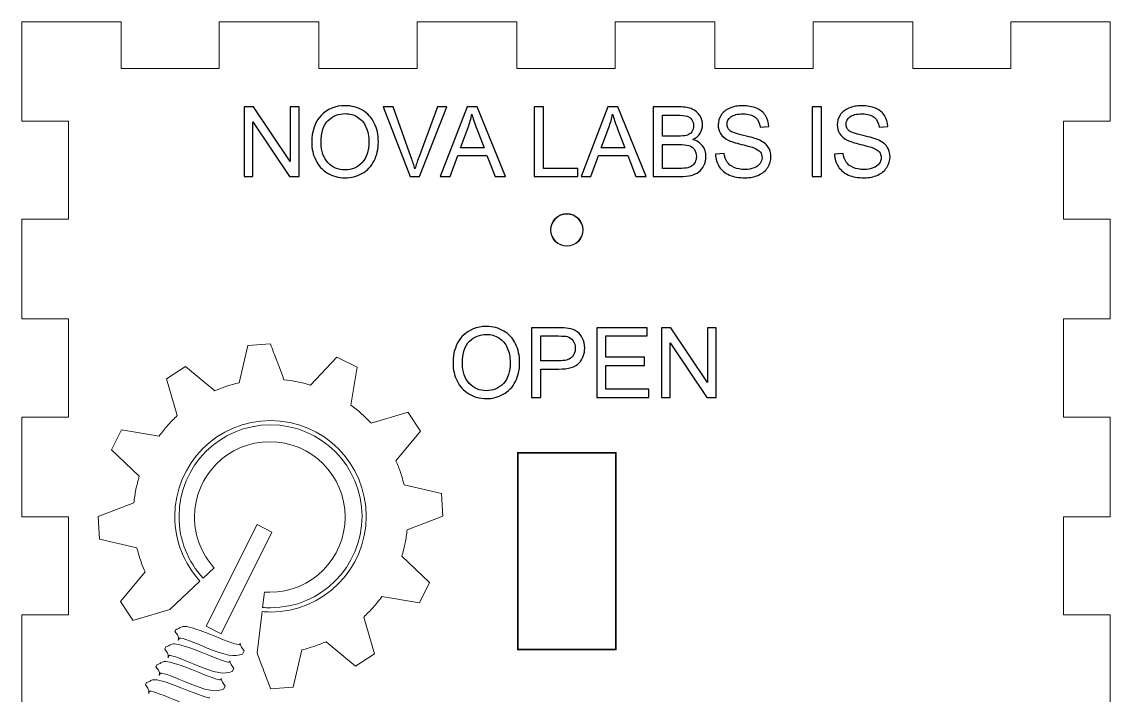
# Model space of a CAD drawing. Header units: millimetres. Extents: x -349 to 86, y 55 to 275.
# Drawn here: x -349.1 to -209.1, y 188.3 to 275 of the extents above; entities that cross this region are included whole.
import ezdxf

# ---------------------------------------------------------------- set-up
doc = ezdxf.new("R2010")
doc.units = ezdxf.units.MM
doc.header["$MEASUREMENT"] = 0
for name, color, linetype in [('cut', 7, 'Continuous'), ('engrave', 7, 'Continuous'), ('Layer 1', 7, 'Continuous')]:
    doc.layers.add(name, color=color, linetype=linetype)

msp = doc.modelspace()

# ---------------------------------------------------------------- linework, layer by layer
at = {"layer": 'cut', "color": 5, "lineweight": 9}
for points in [[(-349.1175, 274.9904), (-349.1175, 274.9904), (-336.3452, 274.9904), (-336.3452, 274.9904)], [(-349.1175, 262.2182), (-349.1175, 262.2182), (-349.1175, 274.9904), (-349.1175, 274.9904)], [(-336.3452, 274.9904), (-336.3452, 274.9904), (-336.3452, 268.9904), (-336.3452, 268.9904)], [(-323.708, 268.9904), (-323.708, 268.9904), (-323.708, 274.9904), (-323.708, 274.9904)], [(-323.708, 274.9904), (-323.708, 274.9904), (-310.8907, 274.9904), (-310.8907, 274.9904)], [(-310.8907, 274.9904), (-310.8907, 274.9904), (-310.8907, 268.9904), (-310.8907, 268.9904)], [(-298.2534, 268.9904), (-298.2534, 268.9904), (-298.2534, 274.9904), (-298.2534, 274.9904)], [(-298.2534, 274.9904), (-298.2534, 274.9904), (-285.4361, 274.9904), (-285.4361, 274.9904)], [(-285.4361, 274.9904), (-285.4361, 274.9904), (-285.4361, 268.9904), (-285.4361, 268.9904)], [(-272.7989, 268.9904), (-272.7989, 268.9904), (-272.7989, 274.9904), (-272.7989, 274.9904)], [(-272.7989, 274.9904), (-272.7989, 274.9904), (-259.9816, 274.9904), (-259.9816, 274.9904)], [(-259.9816, 274.9904), (-259.9816, 274.9904), (-259.9816, 268.9904), (-259.9816, 268.9904)], [(-247.3443, 268.9904), (-247.3443, 268.9904), (-247.3443, 274.9904), (-247.3443, 274.9904)], [(-247.3443, 274.9904), (-247.3443, 274.9904), (-234.5271, 274.9904), (-234.5271, 274.9904)], [(-234.5271, 274.9904), (-234.5271, 274.9904), (-234.5271, 268.9904), (-234.5271, 268.9904)], [(-221.8898, 268.9904), (-221.8898, 268.9904), (-221.8898, 274.9904), (-221.8898, 274.9904)], [(-221.8898, 274.9904), (-221.8898, 274.9904), (-209.1175, 274.9904), (-209.1175, 274.9904)], [(-209.1175, 274.9904), (-209.1175, 274.9904), (-209.1175, 262.2182), (-209.1175, 262.2182)], [(-336.3452, 268.9904), (-336.3452, 268.9904), (-323.708, 268.9904), (-323.708, 268.9904)], [(-310.8907, 268.9904), (-310.8907, 268.9904), (-298.2534, 268.9904), (-298.2534, 268.9904)], [(-285.4361, 268.9904), (-285.4361, 268.9904), (-272.7989, 268.9904), (-272.7989, 268.9904)], [(-259.9816, 268.9904), (-259.9816, 268.9904), (-247.3443, 268.9904), (-247.3443, 268.9904)], [(-234.5271, 268.9904), (-234.5271, 268.9904), (-221.8898, 268.9904), (-221.8898, 268.9904)], [(-343.1175, 262.2182), (-343.1175, 262.2182), (-349.1175, 262.2182), (-349.1175, 262.2182)], [(-343.1175, 249.5809), (-343.1175, 249.5809), (-343.1175, 262.2182), (-343.1175, 262.2182)], [(-209.1175, 262.2182), (-209.1175, 262.2182), (-215.1175, 262.2182), (-215.1175, 262.2182)], [(-215.1175, 262.2182), (-215.1175, 262.2182), (-215.1175, 249.5809), (-215.1175, 249.5809)], [(-349.1175, 236.7636), (-349.1175, 236.7636), (-349.1175, 249.5809), (-349.1175, 249.5809)], [(-349.1175, 249.5809), (-349.1175, 249.5809), (-343.1175, 249.5809), (-343.1175, 249.5809)], [(-279.0085, 250.3062), (-280.1655, 250.3062), (-281.1064, 249.3654), (-281.1064, 248.2084)], [(-281.0485, 248.2084), (-281.0485, 249.3332), (-280.1333, 250.2484), (-279.0085, 250.2484)], [(-276.9159, 248.2084), (-276.9159, 249.3654), (-277.8516, 250.3062), (-279.0085, 250.3062)], [(-279.0085, 250.2484), (-277.8838, 250.2484), (-276.9738, 249.3332), (-276.9738, 248.2084)], [(-215.1175, 249.5809), (-215.1175, 249.5809), (-209.1175, 249.5809), (-209.1175, 249.5809)], [(-209.1175, 249.5809), (-209.1175, 249.5809), (-209.1175, 236.7636), (-209.1175, 236.7636)], [(-281.1064, 248.2084), (-281.1064, 247.0515), (-280.1655, 246.1158), (-279.0085, 246.1158)], [(-279.0085, 246.1737), (-280.1333, 246.1737), (-281.0485, 247.0837), (-281.0485, 248.2084)], [(-279.0085, 246.1158), (-277.8516, 246.1158), (-276.9159, 247.0515), (-276.9159, 248.2084)], [(-276.9738, 248.2084), (-276.9738, 247.0837), (-277.8838, 246.1737), (-279.0085, 246.1737)], [(-343.1175, 236.7636), (-343.1175, 236.7636), (-349.1175, 236.7636), (-349.1175, 236.7636)], [(-343.1175, 224.1264), (-343.1175, 224.1264), (-343.1175, 236.7636), (-343.1175, 236.7636)], [(-209.1175, 236.7636), (-209.1175, 236.7636), (-215.1175, 236.7636), (-215.1175, 236.7636)], [(-215.1175, 236.7636), (-215.1175, 236.7636), (-215.1175, 224.1264), (-215.1175, 224.1264)], [(-349.1175, 211.3091), (-349.1175, 211.3091), (-349.1175, 224.1264), (-349.1175, 224.1264)], [(-349.1175, 224.1264), (-349.1175, 224.1264), (-343.1175, 224.1264), (-343.1175, 224.1264)], [(-215.1175, 224.1264), (-215.1175, 224.1264), (-209.1175, 224.1264), (-209.1175, 224.1264)], [(-209.1175, 224.1264), (-209.1175, 224.1264), (-209.1175, 211.3091), (-209.1175, 211.3091)], [(-285.3601, 219.583), (-285.3601, 219.583), (-285.3601, 219.5389), (-285.3601, 219.5389)], [(-285.316, 219.583), (-285.316, 219.583), (-285.3601, 219.583), (-285.3601, 219.583)], [(-285.3601, 219.5389), (-285.3601, 219.5389), (-285.3601, 194.2359), (-285.3601, 194.2359)], [(-272.7042, 219.583), (-272.7042, 219.583), (-285.316, 219.583), (-285.316, 219.583)], [(-285.2719, 219.4948), (-285.2719, 219.4948), (-272.7483, 219.4948), (-272.7483, 219.4948)], [(-285.2719, 194.28), (-285.2719, 194.28), (-285.2719, 219.4948), (-285.2719, 219.4948)], [(-272.7483, 219.4948), (-272.7483, 219.4948), (-272.7483, 194.28), (-272.7483, 194.28)], [(-272.6601, 219.583), (-272.6601, 219.583), (-272.7042, 219.583), (-272.7042, 219.583)], [(-272.6601, 219.5389), (-272.6601, 219.5389), (-272.6601, 219.583), (-272.6601, 219.583)], [(-272.6601, 194.2359), (-272.6601, 194.2359), (-272.6601, 219.5389), (-272.6601, 219.5389)], [(-343.1175, 211.3091), (-343.1175, 211.3091), (-349.1175, 211.3091), (-349.1175, 211.3091)], [(-343.1175, 198.6718), (-343.1175, 198.6718), (-343.1175, 211.3091), (-343.1175, 211.3091)], [(-209.1175, 211.3091), (-209.1175, 211.3091), (-215.1175, 211.3091), (-215.1175, 211.3091)], [(-215.1175, 211.3091), (-215.1175, 211.3091), (-215.1175, 198.6718), (-215.1175, 198.6718)], [(-349.1175, 185.8545), (-349.1175, 185.8545), (-349.1175, 198.6718), (-349.1175, 198.6718)], [(-349.1175, 198.6718), (-349.1175, 198.6718), (-343.1175, 198.6718), (-343.1175, 198.6718)], [(-215.1175, 198.6718), (-215.1175, 198.6718), (-209.1175, 198.6718), (-209.1175, 198.6718)], [(-209.1175, 198.6718), (-209.1175, 198.6718), (-209.1175, 185.8545), (-209.1175, 185.8545)], [(-285.3601, 194.2359), (-285.3601, 194.2359), (-285.3601, 194.183), (-285.3601, 194.183)], [(-285.3601, 194.183), (-285.3601, 194.183), (-285.316, 194.183), (-285.316, 194.183)], [(-285.316, 194.183), (-285.316, 194.183), (-272.7042, 194.183), (-272.7042, 194.183)], [(-272.7483, 194.28), (-272.7483, 194.28), (-285.2719, 194.28), (-285.2719, 194.28)], [(-272.7042, 194.183), (-272.7042, 194.183), (-272.6601, 194.183), (-272.6601, 194.183)], [(-272.6601, 194.183), (-272.6601, 194.183), (-272.6601, 194.2359), (-272.6601, 194.2359)]]:
    msp.add_open_spline(points, degree=3, dxfattribs=at)
at = {"layer": 'engrave', "color": 3, "lineweight": 9}
for points in [[(-320.0442, 233.3486), (-320.0442, 233.3486), (-321.1645, 228.5392), (-321.1645, 228.5392)], [(-317.136, 233.541), (-317.136, 233.541), (-320.0442, 233.3486), (-320.0442, 233.3486)], [(-316.3098, 231.3682), (-316.5853, 232.0947), (-316.8613, 232.8162), (-317.136, 233.541)], [(-316.2759, 231.289), (-316.2759, 231.289), (-316.3098, 231.3682), (-316.3098, 231.3682)], [(-315.5064, 229.2521), (-315.5064, 229.2521), (-316.2759, 231.289), (-316.2759, 231.289)], [(-308.5922, 231.8322), (-308.5922, 231.8322), (-311.9757, 228.2449), (-311.9757, 228.2449)], [(-305.9781, 230.5421), (-305.9781, 230.5421), (-308.5922, 231.8322), (-308.5922, 231.8322)], [(-328.0675, 230.6553), (-328.0675, 230.6553), (-330.5118, 229.0483), (-330.5118, 229.0483)], [(-324.2765, 227.498), (-324.2765, 227.498), (-328.0675, 230.6553), (-328.0675, 230.6553)], [(-306.7929, 225.6648), (-306.7929, 225.6648), (-305.9781, 230.5421), (-305.9781, 230.5421)], [(-330.5118, 229.0483), (-330.5118, 229.0483), (-329.1086, 224.3182), (-329.1086, 224.3182)], [(-321.1645, 228.5392), (-322.23, 228.2884), (-323.2757, 227.9408), (-324.2765, 227.498)], [(-315.5064, 229.2295), (-315.5064, 229.2295), (-315.5064, 229.2521), (-315.5064, 229.2521)], [(-315.4951, 229.1842), (-315.5004, 229.1987), (-315.5011, 229.2149), (-315.5064, 229.2295)], [(-315.3932, 228.924), (-315.3932, 228.924), (-315.4951, 229.1842), (-315.4951, 229.1842)], [(-311.9757, 228.2449), (-313.1024, 228.5899), (-314.2503, 228.8116), (-315.3932, 228.924)], [(-304.224, 223.4015), (-304.9948, 224.2272), (-305.8543, 224.9887), (-306.7929, 225.6648)], [(-329.1086, 224.3182), (-329.5322, 223.9261), (-329.9433, 223.5115), (-330.3307, 223.0735)], [(-299.4373, 224.7483), (-299.4373, 224.7483), (-304.1674, 223.3449), (-304.1674, 223.3449)], [(-299.4373, 224.7369), (-299.4373, 224.7369), (-299.4373, 224.7483), (-299.4373, 224.7483)], [(-297.8303, 222.3152), (-297.8303, 222.3152), (-299.4373, 224.7369), (-299.4373, 224.7369)], [(-330.3307, 223.0735), (-330.5244, 222.855), (-330.7128, 222.6352), (-330.8965, 222.4057)], [(-329.4367, 211.361), (-329.4367, 218.1606), (-323.9245, 223.6732), (-317.1246, 223.6732)], [(-317.1246, 223.1299), (-323.6244, 223.1299), (-328.8936, 217.8608), (-328.8936, 211.361)], [(-317.1246, 223.6732), (-310.3248, 223.6732), (-304.8125, 218.1606), (-304.8125, 211.361)], [(-305.3556, 211.361), (-305.3556, 217.8608), (-310.6248, 223.1299), (-317.1246, 223.1299)], [(-304.1674, 223.3449), (-304.1855, 223.3645), (-304.206, 223.3822), (-304.224, 223.4015)], [(-336.3057, 222.5075), (-336.3057, 222.5075), (-337.5958, 219.8935), (-337.5958, 219.8935)], [(-331.4284, 221.6928), (-331.4284, 221.6928), (-336.3057, 222.5075), (-336.3057, 222.5075)], [(-330.8965, 222.3944), (-331.0801, 222.1645), (-331.2553, 221.9328), (-331.4284, 221.6928)], [(-330.8965, 222.4057), (-330.8983, 222.4036), (-330.8948, 222.3967), (-330.8965, 222.3944)], [(-300.9876, 218.5129), (-300.9876, 218.5129), (-297.8303, 222.3039), (-297.8303, 222.3039)], [(-297.8303, 222.3039), (-297.8303, 222.3039), (-297.8303, 222.3152), (-297.8303, 222.3152)], [(-337.5958, 219.8935), (-337.5958, 219.8935), (-334.0085, 216.5099), (-334.0085, 216.5099)], [(-326.9019, 211.2708), (-326.9019, 216.6209), (-322.5649, 220.9575), (-317.2151, 220.9575)], [(-317.2151, 220.9575), (-311.8653, 220.9575), (-307.5284, 216.6209), (-307.5284, 211.2708)], [(-300.3991, 216.9852), (-300.5728, 217.5051), (-300.7667, 218.0129), (-300.9876, 218.5129)], [(-334.2122, 215.7743), (-334.2395, 215.6683), (-334.2663, 215.5637), (-334.2914, 215.4575)], [(-334.0085, 216.5099), (-334.0833, 216.2656), (-334.1485, 216.0202), (-334.2122, 215.7743)], [(-300.1502, 216.2043), (-300.2251, 216.4671), (-300.3122, 216.7262), (-300.3991, 216.9852)], [(-299.9465, 215.4008), (-300.0101, 215.6708), (-300.0741, 215.9374), (-300.1502, 216.2043)], [(-334.4386, 214.7898), (-334.4939, 214.5108), (-334.5444, 214.2324), (-334.5856, 213.9525)], [(-334.4272, 214.8803), (-334.4332, 214.8505), (-334.4327, 214.8195), (-334.4386, 214.7898)], [(-334.2914, 215.4575), (-334.3376, 215.2645), (-334.3878, 215.074), (-334.4272, 214.8803)], [(-295.137, 214.2807), (-295.137, 214.2807), (-299.9465, 215.4008), (-299.9465, 215.4008)], [(-294.9447, 211.3723), (-294.9447, 211.3723), (-295.137, 214.2807), (-295.137, 214.2807)], [(-334.6875, 213.0925), (-334.6875, 213.0925), (-339.3045, 211.3496), (-339.3045, 211.3496)], [(-334.5856, 213.9525), (-334.6278, 213.6666), (-334.6592, 213.3782), (-334.6875, 213.0925)], [(-339.3045, 211.3496), (-339.3045, 211.3496), (-339.1122, 208.4414), (-339.1122, 208.4414)], [(-326.1949, 203.036), (-328.2077, 205.2279), (-329.4367, 208.1508), (-329.4367, 211.361)], [(-328.8936, 211.361), (-328.8936, 208.2915), (-327.7179, 205.501), (-325.7929, 203.4057)], [(-324.375, 204.7465), (-325.9446, 206.4681), (-326.9019, 208.7577), (-326.9019, 211.2708)], [(-318.8454, 210.2932), (-318.8454, 210.2932), (-325.3899, 197.2122), (-325.3899, 197.2122)], [(-316.9361, 209.3372), (-316.9361, 209.3372), (-318.8454, 210.2932), (-318.8454, 210.2932)], [(-307.5284, 211.2708), (-307.5284, 205.9211), (-311.8653, 201.5841), (-317.2151, 201.5841)], [(-304.8125, 211.361), (-304.8125, 204.5613), (-310.3248, 199.0489), (-317.1246, 199.0489)], [(-317.1246, 199.5921), (-310.6248, 199.5921), (-305.3556, 204.8613), (-305.3556, 211.361)], [(-299.5618, 209.6296), (-299.5618, 209.6296), (-294.9447, 211.3723), (-294.9447, 211.3723)], [(-323.4806, 196.257), (-323.4806, 196.257), (-316.9361, 209.3372), (-316.9361, 209.3372)], [(-299.8107, 207.9321), (-299.7556, 208.2112), (-299.7048, 208.4897), (-299.6636, 208.7697)], [(-299.6636, 208.7697), (-299.6212, 209.055), (-299.5901, 209.3437), (-299.5618, 209.6296)], [(-339.1122, 208.4414), (-339.1122, 208.4414), (-334.3028, 207.3211), (-334.3028, 207.3211)], [(-334.3028, 207.3211), (-334.2399, 207.0548), (-334.1738, 206.7924), (-334.0991, 206.5289)], [(-300.0031, 207.0608), (-299.967, 207.2051), (-299.9334, 207.3462), (-299.9012, 207.4909)], [(-299.9012, 207.4909), (-299.8694, 207.6316), (-299.839, 207.7681), (-299.8107, 207.9095)], [(-299.8107, 207.9095), (-299.8093, 207.9166), (-299.8121, 207.9247), (-299.8107, 207.9321)], [(-334.0991, 206.5289), (-334.098, 206.5255), (-334.1001, 206.5212), (-334.0991, 206.5177)], [(-334.0991, 206.5177), (-333.8752, 205.7311), (-333.5923, 204.957), (-333.2617, 204.2091)], [(-300.2407, 206.2121), (-300.1546, 206.4939), (-300.0747, 206.7768), (-300.0031, 207.0608)], [(-296.6534, 202.8285), (-296.6534, 202.8285), (-300.2407, 206.2121), (-300.2407, 206.2121)], [(-325.7929, 203.4057), (-325.7929, 203.4057), (-324.375, 204.7465), (-324.375, 204.7465)], [(-333.2617, 204.2091), (-333.2617, 204.2091), (-336.4189, 200.4181), (-336.4189, 200.4181)], [(-330.0817, 199.377), (-330.0817, 199.377), (-326.1949, 203.036), (-326.1949, 203.036)], [(-317.9127, 201.6093), (-317.9127, 201.6093), (-318.1545, 199.6374), (-318.1545, 199.6374)], [(-317.2151, 201.5841), (-317.4498, 201.5841), (-317.6823, 201.593), (-317.9127, 201.6093)], [(-297.9435, 200.2145), (-297.9435, 200.2145), (-296.6534, 202.8285), (-296.6534, 202.8285)], [(-336.4189, 200.4181), (-336.4189, 200.4181), (-336.4189, 200.4069), (-336.4189, 200.4069)], [(-336.4189, 200.4069), (-336.4189, 200.4069), (-334.812, 197.9852), (-334.812, 197.9852)], [(-304.5183, 199.0149), (-304.1141, 199.4283), (-303.7185, 199.8587), (-303.3526, 200.3163)], [(-303.3526, 200.3163), (-303.3509, 200.3188), (-303.3545, 200.3251), (-303.3526, 200.3276)], [(-303.3526, 200.3276), (-303.1689, 200.5575), (-302.9941, 200.7888), (-302.8208, 201.0292)], [(-302.8208, 201.0292), (-302.8208, 201.0292), (-297.9435, 200.2145), (-297.9435, 200.2145)], [(-334.812, 197.9739), (-334.812, 197.9739), (-330.0817, 199.377), (-330.0817, 199.377)], [(-318.2145, 199.0974), (-318.2145, 199.0974), (-318.856, 193.7981), (-318.856, 193.7981)], [(-317.1246, 199.0489), (-317.492, 199.0489), (-317.8553, 199.066), (-318.2145, 199.0974)], [(-318.1545, 199.6374), (-317.8144, 199.6076), (-317.4723, 199.5921), (-317.1246, 199.5921)], [(-305.1406, 198.4039), (-304.9269, 198.6015), (-304.7242, 198.8056), (-304.5183, 199.0149)], [(-334.812, 197.9852), (-334.812, 197.9852), (-334.812, 197.9739), (-334.812, 197.9739)], [(-324.7081, 196.1094), (-329.2134, 197.9396), (-328.3851, 196.9122), (-329.2514, 196.8245)], [(-303.7374, 193.6737), (-303.7374, 193.6737), (-305.1406, 198.4039), (-305.1406, 198.4039)], [(-329.2514, 196.8245), (-329.2514, 196.8245), (-329.4139, 196.5233), (-329.4139, 196.5233)], [(-329.4139, 196.5233), (-328.8377, 195.8747), (-328.9436, 195.5263), (-328.988, 195.4368)], [(-325.3899, 197.2122), (-325.3899, 197.2122), (-323.4806, 196.257), (-323.4806, 196.257)], [(-321.1253, 194.8455), (-321.4165, 194.8194), (-322.2557, 195.1119), (-324.7081, 196.1094)], [(-326.0297, 193.8618), (-330.5339, 195.694), (-329.7065, 194.6667), (-330.5724, 194.579)], [(-328.988, 195.4368), (-328.988, 195.4368), (-329.0021, 195.4103), (-329.0021, 195.4103)], [(-329.0021, 195.4103), (-329.0021, 195.4103), (-328.9958, 195.421), (-328.988, 195.4368)], [(-328.988, 195.4368), (-328.988, 195.4368), (-328.8476, 195.6975), (-328.8476, 195.6975)], [(-328.8476, 195.6975), (-328.4991, 195.7771), (-326.9609, 195.1313), (-325.0358, 194.3318)], [(-321.0245, 195.0196), (-321.0245, 195.0196), (-321.1253, 194.8455), (-321.1253, 194.8455)], [(-320.5319, 194.0375), (-321.1168, 194.8392), (-321.0245, 195.0196), (-321.0245, 195.0196)], [(-313.0847, 194.1829), (-312.0198, 194.435), (-310.9744, 194.7805), (-309.9727, 195.224)], [(-309.9727, 195.224), (-309.9727, 195.224), (-306.1818, 192.0668), (-306.1818, 192.0668)], [(-327.1475, 191.5915), (-331.6528, 193.4205), (-330.8248, 192.3956), (-331.6903, 192.3072)], [(-330.5724, 194.579), (-330.5724, 194.579), (-330.735, 194.2777), (-330.735, 194.2777)], [(-330.735, 194.2777), (-330.1578, 193.6263), (-330.2652, 193.2797), (-330.309, 193.1916)], [(-330.309, 193.1916), (-330.309, 193.1916), (-330.1683, 193.4505), (-330.1683, 193.4505)], [(-330.1683, 193.4505), (-329.8201, 193.5308), (-328.2816, 192.885), (-326.3573, 192.0866)], [(-322.4468, 192.5993), (-322.7379, 192.5731), (-323.5758, 192.8656), (-326.0297, 193.8618)], [(-325.0358, 194.3318), (-321.8913, 193.0286), (-321.387, 193.4894), (-320.7683, 193.6394)], [(-320.7683, 193.6394), (-320.7529, 193.6425), (-320.7437, 193.6458), (-320.7437, 193.6458)], [(-320.7437, 193.6458), (-320.7437, 193.6458), (-320.5319, 194.0375), (-320.5319, 194.0375)], [(-318.856, 193.7981), (-318.856, 193.7981), (-318.856, 193.7869), (-318.856, 193.7869)], [(-318.856, 193.7869), (-318.5784, 193.0102), (-318.27, 192.2181), (-317.9733, 191.4331)], [(-314.205, 189.3735), (-314.205, 189.3735), (-313.0847, 194.1829), (-313.0847, 194.1829)], [(-306.1818, 192.0668), (-306.1818, 192.0668), (-303.7374, 193.6737), (-303.7374, 193.6737)], [(-331.6903, 192.3072), (-331.6903, 192.3072), (-331.8533, 192.0059), (-331.8533, 192.0059)], [(-331.8533, 192.0059), (-331.2779, 191.3574), (-331.3824, 191.0101), (-331.4268, 190.9199)], [(-330.3088, 193.1916), (-330.3088, 193.1916), (-330.3225, 193.1662), (-330.3225, 193.1662)], [(-330.3225, 193.1662), (-330.3225, 193.1662), (-330.3166, 193.1761), (-330.3088, 193.1916)], [(-326.3573, 192.0866), (-323.2128, 190.7831), (-322.7071, 191.2435), (-322.0893, 191.3944)], [(-322.345, 192.7751), (-322.345, 192.7751), (-322.4468, 192.5993), (-322.4468, 192.5993)], [(-321.853, 191.7923), (-322.4364, 192.5944), (-322.345, 192.7751), (-322.345, 192.7751)], [(-328.515, 189.2589), (-333.0207, 191.0897), (-332.1919, 190.0624), (-333.0583, 189.9747)], [(-331.4268, 190.9199), (-331.4268, 190.9199), (-331.4408, 190.8934), (-331.4408, 190.8934)], [(-331.4408, 190.8934), (-331.4408, 190.8934), (-331.4344, 190.9041), (-331.4268, 190.9199)], [(-331.4268, 190.9199), (-331.4268, 190.9199), (-331.287, 191.1803), (-331.287, 191.1803)], [(-331.287, 191.1803), (-330.9384, 191.2598), (-329.4003, 190.6133), (-327.4751, 189.8148)], [(-323.5643, 190.3283), (-323.8559, 190.3014), (-324.6945, 190.5946), (-327.1475, 191.5915)], [(-323.4639, 190.5036), (-323.4639, 190.5036), (-323.5643, 190.3283), (-323.5643, 190.3283)], [(-322.9713, 189.5195), (-323.5547, 190.3219), (-323.4639, 190.5036), (-323.4639, 190.5036)], [(-322.0893, 191.3944), (-322.0739, 191.3977), (-322.0649, 191.4009), (-322.0649, 191.4009)], [(-322.0649, 191.4009), (-322.0649, 191.4009), (-321.853, 191.7923), (-321.853, 191.7923)], [(-317.9733, 191.4331), (-317.6878, 190.6795), (-317.3982, 189.9326), (-317.1133, 189.1811)], [(-333.0583, 189.9747), (-333.0583, 189.9747), (-333.2212, 189.6737), (-333.2212, 189.6737)], [(-333.2212, 189.6737), (-332.644, 189.0227), (-332.7514, 188.6761), (-332.7957, 188.5877)], [(-324.9332, 187.9961), (-325.2237, 187.9699), (-326.062, 188.2624), (-328.515, 189.2589)], [(-327.4751, 189.8148), (-324.3289, 188.5099), (-323.8246, 188.9721), (-323.2057, 189.1231)], [(-323.2057, 189.1231), (-323.1914, 189.1266), (-323.1827, 189.1295), (-323.1827, 189.1295)], [(-323.1827, 189.1295), (-323.1827, 189.1295), (-322.9713, 189.5195), (-322.9713, 189.5195)], [(-317.1133, 189.1811), (-317.1133, 189.1811), (-314.205, 189.3735), (-314.205, 189.3735)], [(-332.7956, 188.5877), (-332.7956, 188.5877), (-332.8092, 188.5618), (-332.8092, 188.5618)], [(-332.8092, 188.5618), (-332.8092, 188.5618), (-332.8034, 188.5721), (-332.7956, 188.5877)], [(-332.7957, 188.5877), (-332.7957, 188.5877), (-332.6544, 188.8472), (-332.6544, 188.8472)], [(-332.6544, 188.8472), (-332.306, 188.9268), (-330.7678, 188.2807), (-328.8431, 187.4829)]]:
    msp.add_open_spline(points, degree=3, dxfattribs=at)
at = {"layer": 'Layer 1', "color": 1}
for points, knots in [([(-320.5199, 255.0697), (-320.5199, 255.0697), (-320.5199, 264.0343), (-320.5199, 264.0343), (-320.5199, 264.0343), (-320.5199, 264.0343), (-319.3031, 264.0343), (-319.3031, 264.0343), (-319.3031, 264.0343), (-319.3031, 264.0343), (-314.5943, 256.9962), (-314.5943, 256.9962), (-314.5943, 256.9962), (-314.5943, 256.9962), (-314.5943, 264.0343), (-314.5943, 264.0343), (-314.5943, 264.0343), (-314.5943, 264.0343), (-313.4568, 264.0343), (-313.4568, 264.0343), (-313.4568, 264.0343), (-313.4568, 264.0343), (-313.4568, 255.0697), (-313.4568, 255.0697), (-313.4568, 255.0697), (-313.4568, 255.0697), (-314.6736, 255.0697), (-314.6736, 255.0697), (-314.6736, 255.0697), (-314.6736, 255.0697), (-319.3824, 262.1141), (-319.3824, 262.1141), (-319.3824, 262.1141), (-319.3824, 262.1141), (-319.3824, 255.0697), (-319.3824, 255.0697), (-319.3824, 255.0697), (-319.3824, 255.0697), (-320.5199, 255.0697), (-320.5199, 255.0697)], [0, 0, 0, 0, 0.09090909, 0.09090909, 0.09090909, 0.09090909, 0.18181818, 0.18181818, 0.18181818, 0.18181818, 0.27272727, 0.27272727, 0.27272727, 0.27272727, 0.36363636, 0.36363636, 0.36363636, 0.36363636, 0.45454545, 0.45454545, 0.45454545, 0.45454545, 0.54545455, 0.54545455, 0.54545455, 0.54545455, 0.63636364, 0.63636364, 0.63636364, 0.63636364, 0.72727273, 0.72727273, 0.72727273, 0.72727273, 0.81818182, 0.81818182, 0.81818182, 0.81818182, 1, 1, 1, 1]), ([(-311.8246, 259.4362), (-311.8246, 260.9243), (-311.4259, 262.089), (-310.6265, 262.9302), (-310.6265, 262.9302), (-309.8271, 263.7713), (-308.7961, 264.1929), (-307.5312, 264.1929), (-307.5312, 264.1929), (-306.7047, 264.1929), (-305.9574, 263.9946), (-305.2937, 263.6002), (-305.2937, 263.6002), (-304.63, 263.2036), (-304.1228, 262.6526), (-303.7742, 261.945), (-303.7742, 261.945), (-303.4256, 261.2395), (-303.2524, 260.4359), (-303.2524, 259.5405), (-303.2524, 259.5405), (-303.2524, 258.6305), (-303.434, 257.8165), (-303.8013, 257.1006), (-303.8013, 257.1006), (-304.1687, 256.3826), (-304.6884, 255.8399), (-305.3605, 255.4704), (-305.3605, 255.4704), (-306.0347, 255.101), (-306.7589, 254.9173), (-307.5375, 254.9173), (-307.5375, 254.9173), (-308.3828, 254.9173), (-309.1363, 255.1198), (-309.8, 255.5289), (-309.8, 255.5289), (-310.4658, 255.9359), (-310.9688, 256.4932), (-311.3112, 257.1987), (-311.3112, 257.1987), (-311.6535, 257.9021), (-311.8246, 258.6493), (-311.8246, 259.4362)], [0, 0, 0, 0, 0.08333333, 0.08333333, 0.08333333, 0.08333333, 0.16666667, 0.16666667, 0.16666667, 0.16666667, 0.25, 0.25, 0.25, 0.25, 0.33333333, 0.33333333, 0.33333333, 0.33333333, 0.41666667, 0.41666667, 0.41666667, 0.41666667, 0.5, 0.5, 0.5, 0.5, 0.58333333, 0.58333333, 0.58333333, 0.58333333, 0.66666667, 0.66666667, 0.66666667, 0.66666667, 0.75, 0.75, 0.75, 0.75, 0.83333333, 0.83333333, 0.83333333, 0.83333333, 1, 1, 1, 1]), ([(-299.1615, 255.0697), (-299.1615, 255.0697), (-302.6346, 264.0343), (-302.6346, 264.0343), (-302.6346, 264.0343), (-302.6346, 264.0343), (-301.3489, 264.0343), (-301.3489, 264.0343), (-301.3489, 264.0343), (-301.3489, 264.0343), (-299.0196, 257.5222), (-299.0196, 257.5222), (-299.0196, 257.5222), (-298.8317, 257.0004), (-298.6752, 256.5099), (-298.5499, 256.0549), (-298.5499, 256.0549), (-298.4101, 256.5433), (-298.2494, 257.0317), (-298.0657, 257.5222), (-298.0657, 257.5222), (-298.0657, 257.5222), (-295.6445, 264.0343), (-295.6445, 264.0343), (-295.6445, 264.0343), (-295.6445, 264.0343), (-294.434, 264.0343), (-294.434, 264.0343), (-294.434, 264.0343), (-294.434, 264.0343), (-297.9447, 255.0697), (-297.9447, 255.0697), (-297.9447, 255.0697), (-297.9447, 255.0697), (-299.1615, 255.0697), (-299.1615, 255.0697)], [0, 0, 0, 0, 0.1, 0.1, 0.1, 0.1, 0.2, 0.2, 0.2, 0.2, 0.3, 0.3, 0.3, 0.3, 0.4, 0.4, 0.4, 0.4, 0.5, 0.5, 0.5, 0.5, 0.6, 0.6, 0.6, 0.6, 0.7, 0.7, 0.7, 0.7, 0.8, 0.8, 0.8, 0.8, 1, 1, 1, 1]), ([(-295.2835, 255.0697), (-295.2835, 255.0697), (-291.8396, 264.0343), (-291.8396, 264.0343), (-291.8396, 264.0343), (-291.8396, 264.0343), (-290.5622, 264.0343), (-290.5622, 264.0343), (-290.5622, 264.0343), (-290.5622, 264.0343), (-286.8929, 255.0697), (-286.8929, 255.0697), (-286.8929, 255.0697), (-286.8929, 255.0697), (-288.2454, 255.0697), (-288.2454, 255.0697), (-288.2454, 255.0697), (-288.2454, 255.0697), (-289.2911, 257.7852), (-289.2911, 257.7852), (-289.2911, 257.7852), (-289.2911, 257.7852), (-293.0397, 257.7852), (-293.0397, 257.7852), (-293.0397, 257.7852), (-293.0397, 257.7852), (-294.0228, 255.0697), (-294.0228, 255.0697), (-294.0228, 255.0697), (-294.0228, 255.0697), (-295.2835, 255.0697), (-295.2835, 255.0697)], [0, 0, 0, 0, 0.11111111, 0.11111111, 0.11111111, 0.11111111, 0.22222222, 0.22222222, 0.22222222, 0.22222222, 0.33333333, 0.33333333, 0.33333333, 0.33333333, 0.44444444, 0.44444444, 0.44444444, 0.44444444, 0.55555556, 0.55555556, 0.55555556, 0.55555556, 0.66666667, 0.66666667, 0.66666667, 0.66666667, 0.77777778, 0.77777778, 0.77777778, 0.77777778, 1, 1, 1, 1]), ([(-283.2069, 255.0697), (-283.2069, 255.0697), (-283.2069, 264.0343), (-283.2069, 264.0343), (-283.2069, 264.0343), (-283.2069, 264.0343), (-282.0193, 264.0343), (-282.0193, 264.0343), (-282.0193, 264.0343), (-282.0193, 264.0343), (-282.0193, 256.1279), (-282.0193, 256.1279), (-282.0193, 256.1279), (-282.0193, 256.1279), (-277.6048, 256.1279), (-277.6048, 256.1279), (-277.6048, 256.1279), (-277.6048, 256.1279), (-277.6048, 255.0697), (-277.6048, 255.0697), (-277.6048, 255.0697), (-277.6048, 255.0697), (-283.2069, 255.0697), (-283.2069, 255.0697)], [0, 0, 0, 0, 0.14285714, 0.14285714, 0.14285714, 0.14285714, 0.28571429, 0.28571429, 0.28571429, 0.28571429, 0.42857143, 0.42857143, 0.42857143, 0.42857143, 0.57142857, 0.57142857, 0.57142857, 0.57142857, 0.71428571, 0.71428571, 0.71428571, 0.71428571, 1, 1, 1, 1]), ([(-277.177, 255.0697), (-277.177, 255.0697), (-273.7331, 264.0343), (-273.7331, 264.0343), (-273.7331, 264.0343), (-273.7331, 264.0343), (-272.4557, 264.0343), (-272.4557, 264.0343), (-272.4557, 264.0343), (-272.4557, 264.0343), (-268.7864, 255.0697), (-268.7864, 255.0697), (-268.7864, 255.0697), (-268.7864, 255.0697), (-270.1389, 255.0697), (-270.1389, 255.0697), (-270.1389, 255.0697), (-270.1389, 255.0697), (-271.1846, 257.7852), (-271.1846, 257.7852), (-271.1846, 257.7852), (-271.1846, 257.7852), (-274.9332, 257.7852), (-274.9332, 257.7852), (-274.9332, 257.7852), (-274.9332, 257.7852), (-275.9163, 255.0697), (-275.9163, 255.0697), (-275.9163, 255.0697), (-275.9163, 255.0697), (-277.177, 255.0697), (-277.177, 255.0697)], [0, 0, 0, 0, 0.11111111, 0.11111111, 0.11111111, 0.11111111, 0.22222222, 0.22222222, 0.22222222, 0.22222222, 0.33333333, 0.33333333, 0.33333333, 0.33333333, 0.44444444, 0.44444444, 0.44444444, 0.44444444, 0.55555556, 0.55555556, 0.55555556, 0.55555556, 0.66666667, 0.66666667, 0.66666667, 0.66666667, 0.77777778, 0.77777778, 0.77777778, 0.77777778, 1, 1, 1, 1]), ([(-267.8889, 255.0697), (-267.8889, 255.0697), (-267.8889, 264.0343), (-267.8889, 264.0343), (-267.8889, 264.0343), (-267.8889, 264.0343), (-264.5243, 264.0343), (-264.5243, 264.0343), (-264.5243, 264.0343), (-263.8397, 264.0343), (-263.2908, 263.9425), (-262.8775, 263.763), (-262.8775, 263.763), (-262.4621, 263.5814), (-262.1386, 263.3017), (-261.9049, 262.9239), (-261.9049, 262.9239), (-261.6711, 262.5482), (-261.5521, 262.1537), (-261.5521, 261.7404), (-261.5521, 261.7404), (-261.5521, 261.3585), (-261.6565, 260.9974), (-261.8652, 260.6593), (-261.8652, 260.6593), (-262.0718, 260.3211), (-262.387, 260.0477), (-262.8065, 259.839), (-262.8065, 259.839), (-262.2639, 259.6804), (-261.8485, 259.409), (-261.5563, 259.0271), (-261.5563, 259.0271), (-261.2641, 258.643), (-261.118, 258.1901), (-261.118, 257.6683), (-261.118, 257.6683), (-261.118, 257.2488), (-261.2077, 256.8584), (-261.3851, 256.4974), (-261.3851, 256.4974), (-261.5626, 256.1363), (-261.7817, 255.8587), (-262.0426, 255.6625), (-262.0426, 255.6625), (-262.3035, 255.4663), (-262.6312, 255.3202), (-263.0236, 255.22), (-263.0236, 255.22), (-263.416, 255.1198), (-263.8982, 255.0697), (-264.4701, 255.0697), (-264.4701, 255.0697), (-264.4701, 255.0697), (-267.8889, 255.0697), (-267.8889, 255.0697)], [0, 0, 0, 0, 0.06666667, 0.06666667, 0.06666667, 0.06666667, 0.13333333, 0.13333333, 0.13333333, 0.13333333, 0.2, 0.2, 0.2, 0.2, 0.26666667, 0.26666667, 0.26666667, 0.26666667, 0.33333333, 0.33333333, 0.33333333, 0.33333333, 0.4, 0.4, 0.4, 0.4, 0.46666667, 0.46666667, 0.46666667, 0.46666667, 0.53333333, 0.53333333, 0.53333333, 0.53333333, 0.6, 0.6, 0.6, 0.6, 0.66666667, 0.66666667, 0.66666667, 0.66666667, 0.73333333, 0.73333333, 0.73333333, 0.73333333, 0.8, 0.8, 0.8, 0.8, 0.86666667, 0.86666667, 0.86666667, 0.86666667, 1, 1, 1, 1]), ([(-259.8887, 257.9501), (-259.8887, 257.9501), (-258.7699, 258.0482), (-258.7699, 258.0482), (-258.7699, 258.0482), (-258.7177, 257.5994), (-258.5946, 257.2321), (-258.4005, 256.944), (-258.4005, 256.944), (-258.2064, 256.656), (-257.9058, 256.4243), (-257.4988, 256.2469), (-257.4988, 256.2469), (-257.0918, 256.0695), (-256.6326, 255.9818), (-256.1233, 255.9818), (-256.1233, 255.9818), (-255.6704, 255.9818), (-255.2717, 256.0486), (-254.9253, 256.1822), (-254.9253, 256.1822), (-254.5788, 256.3179), (-254.32, 256.5015), (-254.1509, 256.7353), (-254.1509, 256.7353), (-253.9818, 256.9712), (-253.8963, 257.2258), (-253.8963, 257.5034), (-253.8963, 257.5034), (-253.8963, 257.7852), (-253.9777, 258.0294), (-254.1425, 258.2402), (-254.1425, 258.2402), (-254.3053, 258.451), (-254.5746, 258.6263), (-254.9482, 258.7682), (-254.9482, 258.7682), (-255.1903, 258.8622), (-255.7205, 259.0083), (-256.5449, 259.2066), (-256.5449, 259.2066), (-257.3673, 259.4048), (-257.9455, 259.5906), (-258.2752, 259.7659), (-258.2752, 259.7659), (-258.7031, 259.9893), (-259.0225, 260.269), (-259.2333, 260.6008), (-259.2333, 260.6008), (-259.442, 260.9327), (-259.5463, 261.3042), (-259.5463, 261.7175), (-259.5463, 261.7175), (-259.5463, 262.1683), (-259.419, 262.592), (-259.1623, 262.9844), (-259.1623, 262.9844), (-258.9056, 263.3789), (-258.5299, 263.6774), (-258.0373, 263.8819), (-258.0373, 263.8819), (-257.5426, 264.0844), (-256.9958, 264.1867), (-256.3926, 264.1867), (-256.3926, 264.1867), (-255.7267, 264.1867), (-255.1423, 264.0802), (-254.633, 263.8652), (-254.633, 263.8652), (-254.1258, 263.6523), (-253.7355, 263.3372), (-253.4621, 262.9218), (-253.4621, 262.9218), (-253.1908, 262.5065), (-253.0426, 262.0347), (-253.0217, 261.5088), (-253.0217, 261.5088), (-253.0217, 261.5088), (-254.1592, 261.4232), (-254.1592, 261.4232), (-254.1592, 261.4232), (-254.2219, 261.9888), (-254.4285, 262.4188), (-254.7812, 262.7068), (-254.7812, 262.7068), (-255.134, 262.9969), (-255.6537, 263.141), (-256.3425, 263.141), (-256.3425, 263.141), (-257.0605, 263.141), (-257.5823, 263.0095), (-257.9121, 262.7465), (-257.9121, 262.7465), (-258.2398, 262.4835), (-258.4046, 262.1662), (-258.4046, 261.7968), (-258.4046, 261.7968), (-258.4046, 261.4733), (-258.2878, 261.2082), (-258.0561, 261.0016), (-258.0561, 261.0016), (-257.8265, 260.7928), (-257.2316, 260.58), (-256.2673, 260.3629), (-256.2673, 260.3629), (-255.303, 260.1437), (-254.6414, 259.9538), (-254.2824, 259.791), (-254.2824, 259.791), (-253.7606, 259.5489), (-253.3744, 259.2441), (-253.1261, 258.8768), (-253.1261, 258.8768), (-252.8777, 258.5073), (-252.7545, 258.0816), (-252.7545, 257.6015), (-252.7545, 257.6015), (-252.7545, 257.1235), (-252.8902, 256.6748), (-253.1636, 256.2532), (-253.1636, 256.2532), (-253.4371, 255.8315), (-253.8295, 255.5038), (-254.3408, 255.268), (-254.3408, 255.268), (-254.8522, 255.0342), (-255.4283, 254.9173), (-256.067, 254.9173), (-256.067, 254.9173), (-256.8789, 254.9173), (-257.5593, 255.0342), (-258.1062, 255.2722), (-258.1062, 255.2722), (-258.6551, 255.508), (-259.0851, 255.8628), (-259.3982, 256.3387), (-259.3982, 256.3387), (-259.7092, 256.8125), (-259.874, 257.351), (-259.8887, 257.9501)], [0, 0, 0, 0, 0.02777778, 0.02777778, 0.02777778, 0.02777778, 0.05555556, 0.05555556, 0.05555556, 0.05555556, 0.08333333, 0.08333333, 0.08333333, 0.08333333, 0.11111111, 0.11111111, 0.11111111, 0.11111111, 0.13888889, 0.13888889, 0.13888889, 0.13888889, 0.16666667, 0.16666667, 0.16666667, 0.16666667, 0.19444444, 0.19444444, 0.19444444, 0.19444444, 0.22222222, 0.22222222, 0.22222222, 0.22222222, 0.25, 0.25, 0.25, 0.25, 0.27777778, 0.27777778, 0.27777778, 0.27777778, 0.30555556, 0.30555556, 0.30555556, 0.30555556, 0.33333333, 0.33333333, 0.33333333, 0.33333333, 0.36111111, 0.36111111, 0.36111111, 0.36111111, 0.38888889, 0.38888889, 0.38888889, 0.38888889, 0.41666667, 0.41666667, 0.41666667, 0.41666667, 0.44444444, 0.44444444, 0.44444444, 0.44444444, 0.47222222, 0.47222222, 0.47222222, 0.47222222, 0.5, 0.5, 0.5, 0.5, 0.52777778, 0.52777778, 0.52777778, 0.52777778, 0.55555556, 0.55555556, 0.55555556, 0.55555556, 0.58333333, 0.58333333, 0.58333333, 0.58333333, 0.61111111, 0.61111111, 0.61111111, 0.61111111, 0.63888889, 0.63888889, 0.63888889, 0.63888889, 0.66666667, 0.66666667, 0.66666667, 0.66666667, 0.69444444, 0.69444444, 0.69444444, 0.69444444, 0.72222222, 0.72222222, 0.72222222, 0.72222222, 0.75, 0.75, 0.75, 0.75, 0.77777778, 0.77777778, 0.77777778, 0.77777778, 0.80555556, 0.80555556, 0.80555556, 0.80555556, 0.83333333, 0.83333333, 0.83333333, 0.83333333, 0.86111111, 0.86111111, 0.86111111, 0.86111111, 0.88888889, 0.88888889, 0.88888889, 0.88888889, 0.91666667, 0.91666667, 0.91666667, 0.91666667, 0.94444444, 0.94444444, 0.94444444, 0.94444444, 1, 1, 1, 1]), ([(-247.451, 255.0697), (-247.451, 255.0697), (-247.451, 264.0343), (-247.451, 264.0343), (-247.451, 264.0343), (-247.451, 264.0343), (-246.2654, 264.0343), (-246.2654, 264.0343), (-246.2654, 264.0343), (-246.2654, 264.0343), (-246.2654, 255.0697), (-246.2654, 255.0697), (-246.2654, 255.0697), (-246.2654, 255.0697), (-247.451, 255.0697), (-247.451, 255.0697)], [0, 0, 0, 0, 0.2, 0.2, 0.2, 0.2, 0.4, 0.4, 0.4, 0.4, 0.6, 0.6, 0.6, 0.6, 1, 1, 1, 1]), ([(-244.5769, 257.9501), (-244.5769, 257.9501), (-243.4581, 258.0482), (-243.4581, 258.0482), (-243.4581, 258.0482), (-243.4059, 257.5994), (-243.2828, 257.2321), (-243.0887, 256.944), (-243.0887, 256.944), (-242.8946, 256.656), (-242.594, 256.4243), (-242.187, 256.2469), (-242.187, 256.2469), (-241.78, 256.0695), (-241.3208, 255.9818), (-240.8115, 255.9818), (-240.8115, 255.9818), (-240.3586, 255.9818), (-239.9599, 256.0486), (-239.6135, 256.1822), (-239.6135, 256.1822), (-239.267, 256.3179), (-239.0082, 256.5015), (-238.8391, 256.7353), (-238.8391, 256.7353), (-238.67, 256.9712), (-238.5845, 257.2258), (-238.5845, 257.5034), (-238.5845, 257.5034), (-238.5845, 257.7852), (-238.6659, 258.0294), (-238.8307, 258.2402), (-238.8307, 258.2402), (-238.9935, 258.451), (-239.2628, 258.6263), (-239.6364, 258.7682), (-239.6364, 258.7682), (-239.8785, 258.8622), (-240.4087, 259.0083), (-241.2331, 259.2066), (-241.2331, 259.2066), (-242.0555, 259.4048), (-242.6337, 259.5906), (-242.9634, 259.7659), (-242.9634, 259.7659), (-243.3913, 259.9893), (-243.7107, 260.269), (-243.9215, 260.6008), (-243.9215, 260.6008), (-244.1302, 260.9327), (-244.2345, 261.3042), (-244.2345, 261.7175), (-244.2345, 261.7175), (-244.2345, 262.1683), (-244.1072, 262.592), (-243.8505, 262.9844), (-243.8505, 262.9844), (-243.5938, 263.3789), (-243.2181, 263.6774), (-242.7255, 263.8819), (-242.7255, 263.8819), (-242.2308, 264.0844), (-241.684, 264.1867), (-241.0808, 264.1867), (-241.0808, 264.1867), (-240.4149, 264.1867), (-239.8305, 264.0802), (-239.3212, 263.8652), (-239.3212, 263.8652), (-238.814, 263.6523), (-238.4237, 263.3372), (-238.1503, 262.9218), (-238.1503, 262.9218), (-237.879, 262.5065), (-237.7308, 262.0347), (-237.7099, 261.5088), (-237.7099, 261.5088), (-237.7099, 261.5088), (-238.8474, 261.4232), (-238.8474, 261.4232), (-238.8474, 261.4232), (-238.9101, 261.9888), (-239.1167, 262.4188), (-239.4694, 262.7068), (-239.4694, 262.7068), (-239.8222, 262.9969), (-240.3419, 263.141), (-241.0307, 263.141), (-241.0307, 263.141), (-241.7487, 263.141), (-242.2705, 263.0095), (-242.6003, 262.7465), (-242.6003, 262.7465), (-242.928, 262.4835), (-243.0928, 262.1662), (-243.0928, 261.7968), (-243.0928, 261.7968), (-243.0928, 261.4733), (-242.976, 261.2082), (-242.7443, 261.0016), (-242.7443, 261.0016), (-242.5147, 260.7928), (-241.9198, 260.58), (-240.9555, 260.3629), (-240.9555, 260.3629), (-239.9912, 260.1437), (-239.3296, 259.9538), (-238.9706, 259.791), (-238.9706, 259.791), (-238.4488, 259.5489), (-238.0626, 259.2441), (-237.8143, 258.8768), (-237.8143, 258.8768), (-237.5659, 258.5073), (-237.4427, 258.0816), (-237.4427, 257.6015), (-237.4427, 257.6015), (-237.4427, 257.1235), (-237.5784, 256.6748), (-237.8518, 256.2532), (-237.8518, 256.2532), (-238.1253, 255.8315), (-238.5177, 255.5038), (-239.029, 255.268), (-239.029, 255.268), (-239.5404, 255.0342), (-240.1165, 254.9173), (-240.7552, 254.9173), (-240.7552, 254.9173), (-241.5671, 254.9173), (-242.2475, 255.0342), (-242.7944, 255.2722), (-242.7944, 255.2722), (-243.3433, 255.508), (-243.7733, 255.8628), (-244.0864, 256.3387), (-244.0864, 256.3387), (-244.3974, 256.8125), (-244.5622, 257.351), (-244.5769, 257.9501)], [0, 0, 0, 0, 0.02777778, 0.02777778, 0.02777778, 0.02777778, 0.05555556, 0.05555556, 0.05555556, 0.05555556, 0.08333333, 0.08333333, 0.08333333, 0.08333333, 0.11111111, 0.11111111, 0.11111111, 0.11111111, 0.13888889, 0.13888889, 0.13888889, 0.13888889, 0.16666667, 0.16666667, 0.16666667, 0.16666667, 0.19444444, 0.19444444, 0.19444444, 0.19444444, 0.22222222, 0.22222222, 0.22222222, 0.22222222, 0.25, 0.25, 0.25, 0.25, 0.27777778, 0.27777778, 0.27777778, 0.27777778, 0.30555556, 0.30555556, 0.30555556, 0.30555556, 0.33333333, 0.33333333, 0.33333333, 0.33333333, 0.36111111, 0.36111111, 0.36111111, 0.36111111, 0.38888889, 0.38888889, 0.38888889, 0.38888889, 0.41666667, 0.41666667, 0.41666667, 0.41666667, 0.44444444, 0.44444444, 0.44444444, 0.44444444, 0.47222222, 0.47222222, 0.47222222, 0.47222222, 0.5, 0.5, 0.5, 0.5, 0.52777778, 0.52777778, 0.52777778, 0.52777778, 0.55555556, 0.55555556, 0.55555556, 0.55555556, 0.58333333, 0.58333333, 0.58333333, 0.58333333, 0.61111111, 0.61111111, 0.61111111, 0.61111111, 0.63888889, 0.63888889, 0.63888889, 0.63888889, 0.66666667, 0.66666667, 0.66666667, 0.66666667, 0.69444444, 0.69444444, 0.69444444, 0.69444444, 0.72222222, 0.72222222, 0.72222222, 0.72222222, 0.75, 0.75, 0.75, 0.75, 0.77777778, 0.77777778, 0.77777778, 0.77777778, 0.80555556, 0.80555556, 0.80555556, 0.80555556, 0.83333333, 0.83333333, 0.83333333, 0.83333333, 0.86111111, 0.86111111, 0.86111111, 0.86111111, 0.88888889, 0.88888889, 0.88888889, 0.88888889, 0.91666667, 0.91666667, 0.91666667, 0.91666667, 0.94444444, 0.94444444, 0.94444444, 0.94444444, 1, 1, 1, 1]), ([(-310.6015, 259.4174), (-310.6015, 258.3362), (-310.3114, 257.4867), (-309.7311, 256.8647), (-309.7311, 256.8647), (-309.1488, 256.2427), (-308.4204, 255.9317), (-307.5437, 255.9317), (-307.5437, 255.9317), (-306.6504, 255.9317), (-305.9157, 256.2448), (-305.3396, 256.8731), (-305.3396, 256.8731), (-304.7636, 257.5013), (-304.4734, 258.3925), (-304.4734, 259.5468), (-304.4734, 259.5468), (-304.4734, 260.2752), (-304.5987, 260.9118), (-304.845, 261.4566), (-304.845, 261.4566), (-305.0912, 262.0013), (-305.4523, 262.423), (-305.9261, 262.7235), (-305.9261, 262.7235), (-306.402, 263.022), (-306.9343, 263.1723), (-307.5249, 263.1723), (-307.5249, 263.1723), (-308.3661, 263.1723), (-309.0883, 262.8842), (-309.6936, 262.3061), (-309.6936, 262.3061), (-310.2989, 261.73), (-310.6015, 260.7657), (-310.6015, 259.4174)], [0, 0, 0, 0, 0.1, 0.1, 0.1, 0.1, 0.2, 0.2, 0.2, 0.2, 0.3, 0.3, 0.3, 0.3, 0.4, 0.4, 0.4, 0.4, 0.5, 0.5, 0.5, 0.5, 0.6, 0.6, 0.6, 0.6, 0.7, 0.7, 0.7, 0.7, 0.8, 0.8, 0.8, 0.8, 1, 1, 1, 1]), ([(-292.6974, 258.7516), (-292.6974, 258.7516), (-289.6563, 258.7516), (-289.6563, 258.7516), (-289.6563, 258.7516), (-289.6563, 258.7516), (-290.5935, 261.2333), (-290.5935, 261.2333), (-290.5935, 261.2333), (-290.8774, 261.9867), (-291.0903, 262.6066), (-291.228, 263.093), (-291.228, 263.093), (-291.3428, 262.5169), (-291.5035, 261.9471), (-291.7123, 261.3794), (-291.7123, 261.3794), (-291.7123, 261.3794), (-292.6974, 258.7516), (-292.6974, 258.7516)], [0, 0, 0, 0, 0.16666667, 0.16666667, 0.16666667, 0.16666667, 0.33333333, 0.33333333, 0.33333333, 0.33333333, 0.5, 0.5, 0.5, 0.5, 0.66666667, 0.66666667, 0.66666667, 0.66666667, 1, 1, 1, 1]), ([(-274.5909, 258.7516), (-274.5909, 258.7516), (-271.5498, 258.7516), (-271.5498, 258.7516), (-271.5498, 258.7516), (-271.5498, 258.7516), (-272.487, 261.2333), (-272.487, 261.2333), (-272.487, 261.2333), (-272.7709, 261.9867), (-272.9838, 262.6066), (-273.1215, 263.093), (-273.1215, 263.093), (-273.2363, 262.5169), (-273.397, 261.9471), (-273.6058, 261.3794), (-273.6058, 261.3794), (-273.6058, 261.3794), (-274.5909, 258.7516), (-274.5909, 258.7516)], [0, 0, 0, 0, 0.16666667, 0.16666667, 0.16666667, 0.16666667, 0.33333333, 0.33333333, 0.33333333, 0.33333333, 0.5, 0.5, 0.5, 0.5, 0.66666667, 0.66666667, 0.66666667, 0.66666667, 1, 1, 1, 1]), ([(-266.7013, 260.2669), (-266.7013, 260.2669), (-264.7623, 260.2669), (-264.7623, 260.2669), (-264.7623, 260.2669), (-264.2384, 260.2669), (-263.8606, 260.3024), (-263.631, 260.3712), (-263.631, 260.3712), (-263.3304, 260.461), (-263.1029, 260.6092), (-262.9506, 260.8179), (-262.9506, 260.8179), (-262.7982, 261.0266), (-262.721, 261.2875), (-262.721, 261.6006), (-262.721, 261.6006), (-262.721, 261.897), (-262.7919, 262.16), (-262.9339, 262.3854), (-262.9339, 262.3854), (-263.0779, 262.6129), (-263.2824, 262.7674), (-263.5454, 262.8508), (-263.5454, 262.8508), (-263.8105, 262.9343), (-264.2655, 262.9761), (-264.9105, 262.9761), (-264.9105, 262.9761), (-264.9105, 262.9761), (-266.7013, 262.9761), (-266.7013, 262.9761), (-266.7013, 262.9761), (-266.7013, 262.9761), (-266.7013, 260.2669), (-266.7013, 260.2669)], [0, 0, 0, 0, 0.1, 0.1, 0.1, 0.1, 0.2, 0.2, 0.2, 0.2, 0.3, 0.3, 0.3, 0.3, 0.4, 0.4, 0.4, 0.4, 0.5, 0.5, 0.5, 0.5, 0.6, 0.6, 0.6, 0.6, 0.7, 0.7, 0.7, 0.7, 0.8, 0.8, 0.8, 0.8, 1, 1, 1, 1]), ([(-266.7013, 256.1279), (-266.7013, 256.1279), (-264.4701, 256.1279), (-264.4701, 256.1279), (-264.4701, 256.1279), (-264.086, 256.1279), (-263.8168, 256.1425), (-263.6623, 256.1697), (-263.6623, 256.1697), (-263.3889, 256.2198), (-263.1614, 256.3012), (-262.9777, 256.416), (-262.9777, 256.416), (-262.794, 256.5287), (-262.6437, 256.6956), (-262.5248, 256.9127), (-262.5248, 256.9127), (-262.4079, 257.1319), (-262.3474, 257.3823), (-262.3474, 257.6683), (-262.3474, 257.6683), (-262.3474, 258.0022), (-262.4329, 258.2924), (-262.6041, 258.5407), (-262.6041, 258.5407), (-262.7752, 258.787), (-263.0132, 258.9603), (-263.3179, 259.0605), (-263.3179, 259.0605), (-263.6206, 259.1586), (-264.0589, 259.2087), (-264.6287, 259.2087), (-264.6287, 259.2087), (-264.6287, 259.2087), (-266.7013, 259.2087), (-266.7013, 259.2087), (-266.7013, 259.2087), (-266.7013, 259.2087), (-266.7013, 256.1279), (-266.7013, 256.1279)], [0, 0, 0, 0, 0.09090909, 0.09090909, 0.09090909, 0.09090909, 0.18181818, 0.18181818, 0.18181818, 0.18181818, 0.27272727, 0.27272727, 0.27272727, 0.27272727, 0.36363636, 0.36363636, 0.36363636, 0.36363636, 0.45454545, 0.45454545, 0.45454545, 0.45454545, 0.54545455, 0.54545455, 0.54545455, 0.54545455, 0.63636364, 0.63636364, 0.63636364, 0.63636364, 0.72727273, 0.72727273, 0.72727273, 0.72727273, 0.81818182, 0.81818182, 0.81818182, 0.81818182, 1, 1, 1, 1]), ([(-293.6505, 231.0244), (-293.6505, 232.5125), (-293.2518, 233.6772), (-292.4524, 234.5184), (-292.4524, 234.5184), (-291.653, 235.3595), (-290.622, 235.7811), (-289.3571, 235.7811), (-289.3571, 235.7811), (-288.5306, 235.7811), (-287.7833, 235.5828), (-287.1196, 235.1884), (-287.1196, 235.1884), (-286.4559, 234.7918), (-285.9487, 234.2408), (-285.6001, 233.5332), (-285.6001, 233.5332), (-285.2515, 232.8277), (-285.0783, 232.0241), (-285.0783, 231.1287), (-285.0783, 231.1287), (-285.0783, 230.2187), (-285.2599, 229.4047), (-285.6272, 228.6888), (-285.6272, 228.6888), (-285.9946, 227.9708), (-286.5143, 227.4281), (-287.1864, 227.0586), (-287.1864, 227.0586), (-287.8606, 226.6892), (-288.5848, 226.5055), (-289.3634, 226.5055), (-289.3634, 226.5055), (-290.2087, 226.5055), (-290.9622, 226.708), (-291.6259, 227.1171), (-291.6259, 227.1171), (-292.2917, 227.5241), (-292.7947, 228.0814), (-293.1371, 228.7869), (-293.1371, 228.7869), (-293.4794, 229.4903), (-293.6505, 230.2375), (-293.6505, 231.0244)], [0, 0, 0, 0, 0.08333333, 0.08333333, 0.08333333, 0.08333333, 0.16666667, 0.16666667, 0.16666667, 0.16666667, 0.25, 0.25, 0.25, 0.25, 0.33333333, 0.33333333, 0.33333333, 0.33333333, 0.41666667, 0.41666667, 0.41666667, 0.41666667, 0.5, 0.5, 0.5, 0.5, 0.58333333, 0.58333333, 0.58333333, 0.58333333, 0.66666667, 0.66666667, 0.66666667, 0.66666667, 0.75, 0.75, 0.75, 0.75, 0.83333333, 0.83333333, 0.83333333, 0.83333333, 1, 1, 1, 1]), ([(-283.5484, 226.6579), (-283.5484, 226.6579), (-283.5484, 235.6225), (-283.5484, 235.6225), (-283.5484, 235.6225), (-283.5484, 235.6225), (-280.1671, 235.6225), (-280.1671, 235.6225), (-280.1671, 235.6225), (-279.5723, 235.6225), (-279.1173, 235.5933), (-278.8042, 235.5369), (-278.8042, 235.5369), (-278.3638, 235.4639), (-277.9943, 235.324), (-277.6959, 235.1174), (-277.6959, 235.1174), (-277.3995, 234.9128), (-277.1594, 234.6227), (-276.9779, 234.2533), (-276.9779, 234.2533), (-276.7963, 233.8818), (-276.7065, 233.4747), (-276.7065, 233.0302), (-276.7065, 233.0302), (-276.7065, 232.2683), (-276.9486, 231.6213), (-277.4329, 231.0932), (-277.4329, 231.0932), (-277.9192, 230.5673), (-278.7958, 230.3022), (-280.0628, 230.3022), (-280.0628, 230.3022), (-280.0628, 230.3022), (-282.3629, 230.3022), (-282.3629, 230.3022), (-282.3629, 230.3022), (-282.3629, 230.3022), (-282.3629, 226.6579), (-282.3629, 226.6579), (-282.3629, 226.6579), (-282.3629, 226.6579), (-283.5484, 226.6579), (-283.5484, 226.6579)], [0, 0, 0, 0, 0.08333333, 0.08333333, 0.08333333, 0.08333333, 0.16666667, 0.16666667, 0.16666667, 0.16666667, 0.25, 0.25, 0.25, 0.25, 0.33333333, 0.33333333, 0.33333333, 0.33333333, 0.41666667, 0.41666667, 0.41666667, 0.41666667, 0.5, 0.5, 0.5, 0.5, 0.58333333, 0.58333333, 0.58333333, 0.58333333, 0.66666667, 0.66666667, 0.66666667, 0.66666667, 0.75, 0.75, 0.75, 0.75, 0.83333333, 0.83333333, 0.83333333, 0.83333333, 1, 1, 1, 1]), ([(-275.1704, 226.6579), (-275.1704, 226.6579), (-275.1704, 235.6225), (-275.1704, 235.6225), (-275.1704, 235.6225), (-275.1704, 235.6225), (-268.6896, 235.6225), (-268.6896, 235.6225), (-268.6896, 235.6225), (-268.6896, 235.6225), (-268.6896, 234.5643), (-268.6896, 234.5643), (-268.6896, 234.5643), (-268.6896, 234.5643), (-273.9848, 234.5643), (-273.9848, 234.5643), (-273.9848, 234.5643), (-273.9848, 234.5643), (-273.9848, 231.8196), (-273.9848, 231.8196), (-273.9848, 231.8196), (-273.9848, 231.8196), (-269.0256, 231.8196), (-269.0256, 231.8196), (-269.0256, 231.8196), (-269.0256, 231.8196), (-269.0256, 230.7676), (-269.0256, 230.7676), (-269.0256, 230.7676), (-269.0256, 230.7676), (-273.9848, 230.7676), (-273.9848, 230.7676), (-273.9848, 230.7676), (-273.9848, 230.7676), (-273.9848, 227.7161), (-273.9848, 227.7161), (-273.9848, 227.7161), (-273.9848, 227.7161), (-268.4808, 227.7161), (-268.4808, 227.7161), (-268.4808, 227.7161), (-268.4808, 227.7161), (-268.4808, 226.6579), (-268.4808, 226.6579), (-268.4808, 226.6579), (-268.4808, 226.6579), (-275.1704, 226.6579), (-275.1704, 226.6579)], [0, 0, 0, 0, 0.07692308, 0.07692308, 0.07692308, 0.07692308, 0.15384615, 0.15384615, 0.15384615, 0.15384615, 0.23076923, 0.23076923, 0.23076923, 0.23076923, 0.30769231, 0.30769231, 0.30769231, 0.30769231, 0.38461538, 0.38461538, 0.38461538, 0.38461538, 0.46153846, 0.46153846, 0.46153846, 0.46153846, 0.53846154, 0.53846154, 0.53846154, 0.53846154, 0.61538462, 0.61538462, 0.61538462, 0.61538462, 0.69230769, 0.69230769, 0.69230769, 0.69230769, 0.76923077, 0.76923077, 0.76923077, 0.76923077, 0.84615385, 0.84615385, 0.84615385, 0.84615385, 1, 1, 1, 1]), ([(-266.8549, 226.6579), (-266.8549, 226.6579), (-266.8549, 235.6225), (-266.8549, 235.6225), (-266.8549, 235.6225), (-266.8549, 235.6225), (-265.6381, 235.6225), (-265.6381, 235.6225), (-265.6381, 235.6225), (-265.6381, 235.6225), (-260.9293, 228.5844), (-260.9293, 228.5844), (-260.9293, 228.5844), (-260.9293, 228.5844), (-260.9293, 235.6225), (-260.9293, 235.6225), (-260.9293, 235.6225), (-260.9293, 235.6225), (-259.7918, 235.6225), (-259.7918, 235.6225), (-259.7918, 235.6225), (-259.7918, 235.6225), (-259.7918, 226.6579), (-259.7918, 226.6579), (-259.7918, 226.6579), (-259.7918, 226.6579), (-261.0086, 226.6579), (-261.0086, 226.6579), (-261.0086, 226.6579), (-261.0086, 226.6579), (-265.7174, 233.7023), (-265.7174, 233.7023), (-265.7174, 233.7023), (-265.7174, 233.7023), (-265.7174, 226.6579), (-265.7174, 226.6579), (-265.7174, 226.6579), (-265.7174, 226.6579), (-266.8549, 226.6579), (-266.8549, 226.6579)], [0, 0, 0, 0, 0.09090909, 0.09090909, 0.09090909, 0.09090909, 0.18181818, 0.18181818, 0.18181818, 0.18181818, 0.27272727, 0.27272727, 0.27272727, 0.27272727, 0.36363636, 0.36363636, 0.36363636, 0.36363636, 0.45454545, 0.45454545, 0.45454545, 0.45454545, 0.54545455, 0.54545455, 0.54545455, 0.54545455, 0.63636364, 0.63636364, 0.63636364, 0.63636364, 0.72727273, 0.72727273, 0.72727273, 0.72727273, 0.81818182, 0.81818182, 0.81818182, 0.81818182, 1, 1, 1, 1]), ([(-292.4274, 231.0056), (-292.4274, 229.9244), (-292.1373, 229.0749), (-291.557, 228.4529), (-291.557, 228.4529), (-290.9747, 227.8309), (-290.2463, 227.5199), (-289.3696, 227.5199), (-289.3696, 227.5199), (-288.4763, 227.5199), (-287.7416, 227.833), (-287.1655, 228.4613), (-287.1655, 228.4613), (-286.5895, 229.0895), (-286.2993, 229.9807), (-286.2993, 231.135), (-286.2993, 231.135), (-286.2993, 231.8634), (-286.4246, 232.5), (-286.6709, 233.0448), (-286.6709, 233.0448), (-286.9171, 233.5895), (-287.2782, 234.0112), (-287.752, 234.3117), (-287.752, 234.3117), (-288.2279, 234.6102), (-288.7602, 234.7605), (-289.3508, 234.7605), (-289.3508, 234.7605), (-290.192, 234.7605), (-290.9142, 234.4724), (-291.5195, 233.8943), (-291.5195, 233.8943), (-292.1248, 233.3182), (-292.4274, 232.3539), (-292.4274, 231.0056)], [0, 0, 0, 0, 0.1, 0.1, 0.1, 0.1, 0.2, 0.2, 0.2, 0.2, 0.3, 0.3, 0.3, 0.3, 0.4, 0.4, 0.4, 0.4, 0.5, 0.5, 0.5, 0.5, 0.6, 0.6, 0.6, 0.6, 0.7, 0.7, 0.7, 0.7, 0.8, 0.8, 0.8, 0.8, 1, 1, 1, 1]), ([(-282.3629, 231.3604), (-282.3629, 231.3604), (-280.044, 231.3604), (-280.044, 231.3604), (-280.044, 231.3604), (-279.278, 231.3604), (-278.7332, 231.5023), (-278.4118, 231.7883), (-278.4118, 231.7883), (-278.0903, 232.0742), (-277.9296, 232.475), (-277.9296, 232.9926), (-277.9296, 232.9926), (-277.9296, 233.3683), (-278.0236, 233.6897), (-278.2135, 233.9569), (-278.2135, 233.9569), (-278.4034, 234.2241), (-278.6518, 234.3994), (-278.9628, 234.485), (-278.9628, 234.485), (-279.1632, 234.5371), (-279.5305, 234.5643), (-280.069, 234.5643), (-280.069, 234.5643), (-280.069, 234.5643), (-282.3629, 234.5643), (-282.3629, 234.5643), (-282.3629, 234.5643), (-282.3629, 234.5643), (-282.3629, 231.3604), (-282.3629, 231.3604)], [0, 0, 0, 0, 0.11111111, 0.11111111, 0.11111111, 0.11111111, 0.22222222, 0.22222222, 0.22222222, 0.22222222, 0.33333333, 0.33333333, 0.33333333, 0.33333333, 0.44444444, 0.44444444, 0.44444444, 0.44444444, 0.55555556, 0.55555556, 0.55555556, 0.55555556, 0.66666667, 0.66666667, 0.66666667, 0.66666667, 0.77777778, 0.77777778, 0.77777778, 0.77777778, 1, 1, 1, 1])]:
    msp.add_open_spline(points, degree=3, knots=knots, dxfattribs=at)

doc.saveas('drawing.dxf')
